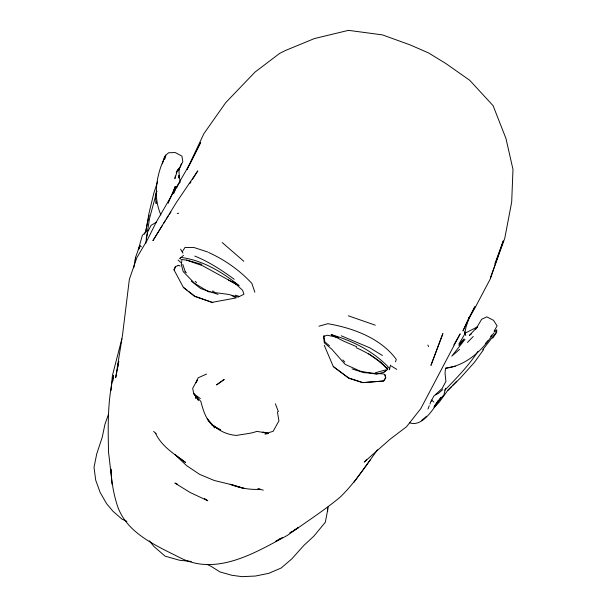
<?xml version="1.0" encoding="UTF-8"?>
<svg xmlns="http://www.w3.org/2000/svg" width="607" height="607" viewBox="0 0 607 607"><rect width="100%" height="100%" fill="white"/><g stroke="black" fill="none" stroke-linecap="round" stroke-linejoin="round"><path stroke-width="0.91" d="M496.754 329.745L496.701 332.325L492.763 338.152M195.758 397.168L195.537 398.435M135.338 261.078L135.566 257.315L139.178 247.299M110.99 390.711L112.378 375.672L121.878 338.789M135.315 260.661L135.566 257.315L133.768 267.831M387.539 367.766L387.395 369.602L384.072 372.121L376.651 374.253L360.156 371.127L345.125 364.344L331.657 349.063L324.358 342.917L323.432 336.453L327.325 335.231L338.16 337.553M156.295 201.721L156.098 203.595L155.354 195.317L156.781 191.122M352.06 368.927L363.707 372.645L383.465 373.92L384.937 374.769L385.544 377.835L383.389 381.006L362.963 382.63L348.729 377.926L333.326 366.643L324.267 345.3M112.94 380.953L113.585 375.338C107.424 400.643 107.97 426.736 108.547 452.526C110.823 469.036 111.385 485.782 116.225 501.83C123.942 532.111 154.588 544.805 179.793 557.59C216.38 576.544 255.319 552.696 287.422 535.359C304.995 522.802 323.228 511.109 339.92 497.361C354.609 483.286 365.566 466.093 377.539 449.787M178.807 177.274L179.012 175.575L180.173 181.485M178.731 177.995L179.194 174.346L178.769 168.276M181.857 260.615L181.311 264.584L183.223 271.625L194.415 283.158L208.254 291.694L228.695 294.433L238.043 297.127L243.915 294.281L242.618 290.321L233.953 282.27M206.759 564.305L210.933 566.232L219.954 571.923L231.791 575.269L242.041 576.65L255.426 576.043L268.772 573.319L281.162 568.015L291.732 558.956L303.895 545.389L313.834 536.171L325.329 522.248L328.379 506.306M145.71 243.544L147.509 232.276L151.128 225.288L156.659 222.109M146.006 230.379L148.973 213.353L153.905 192.844L157.615 181.645M390.513 365.088L389.444 369.762L389.201 368.009C373.813 351.392 352.728 340.755 331.164 334.647L343.289 340.975L356.696 346.741M117.986 365.915L115.671 377.774L122.584 334.54L129.352 279.379L136.81 257.755L147.547 239.56L156.401 221.836L190.393 163.078L200.659 142.425L187.077 169.399L203.891 133.654L225.69 102.674L254.97 72.134L279.698 53.378L285.404 50.51L314.403 38.567L348.501 30.35L382.44 34.887L409.884 44.804L428.512 52.908L445.842 63.515L469.75 80.329L493.081 105.648L505.957 138.479L512.976 169.391L511.693 201.994L504.736 238.414L490.304 278.014M118.342 364.094L118.699 362.273M147.357 232.913L146.264 238.521L146.598 241.632M175.355 176.068L174.862 178.61L177.692 169.664L176.22 172.752M148.328 218.899L145.839 230.766L144.481 234.181M148.715 217.071L149.094 215.25M118.722 361.377L117.371 367.766L118.744 361.438M178.602 169.027L178.276 170.521L182.798 161.712L181.933 156.128L175.309 152.569L168.693 152.736L165.749 155.172L164.482 157.092L162.456 163.86M445.515 388.283L443.854 395.074L438.732 400.195L434.119 406.675L438.14 400.582M138.297 249.705L142.395 235.258L147.66 230.44L149.557 218.292L156.887 191.19M139.155 248.938L139.951 246.26M395.506 361.848L396.318 359.39C380.718 338.205 353.031 327.985 327.803 323.706L318.971 326.209M469.317 317.195L466.13 326.657L464.643 333.622L464.765 331.809L465.759 335.481M164.626 159.345L165.499 156.841M469.34 316.877L462.944 330.944L474.818 306.74L468.771 318.516L474.864 308.151L490.441 278.628L503.279 240.896L494.887 263.726M108.418 414.482L104.981 424.141L102.264 437.146L96.672 454.127L94.024 467.36L95.709 480.175L100.147 492.421L106.582 503.673L112.925 511.215L121.977 519.122L126.901 521.36M181.364 163.761L178.731 170.681M168.154 203.277L175.271 186.395L172.6 194.164L176.394 187.047L173.731 193.542M475.744 329.206L481.639 319.297L486.837 316.862L493.537 320.321L497.103 325.891L494.166 330.982M427.988 408.981L429.278 405.719M429.923 404.087L431.539 400.005L433.891 402.069M177.009 187.366L178.655 183.693L180.158 182.487M174.126 269.956L175.749 266.526L178.655 265.342L180.112 266.048M175.506 266.276L173.905 269.637L183.466 287.574L194.506 296.337L212.154 302.354L236.244 297.893L232.071 295.723M431.205 401.28L433.709 396.28L442.146 388.427L445.91 381.439L445.022 373.047L445.546 368.237C466.29 365.718 482.77 350.163 493.582 333.22M453.793 344.981L460.174 333.842L420.848 408.549L406.515 426.744L389.869 439.4L364.177 462.086L366.765 459.484M162.365 225.493L152.918 240.668L176.432 202.389L197.799 170.855L192.434 179.482M163.852 223.103L165.347 220.705M166.341 219.104L168.329 215.91M189.999 183.405L190.97 181.834M182.259 251.73L185.014 247.428L194.187 247.573L207.693 251.988M477.884 351.461C468.657 365.778 456.608 377.971 444.855 390.195M490.661 336.582L491.7 335.003M384.937 374.769L385.862 377.873L383.753 380.999L362.455 382.63L348.714 378.252L333.903 367.007M436.205 404.474L440.948 397.593C434.756 406.622 423.147 427.632 409.702 422.798M169.361 214.347L170.962 212.048M451.494 386.606L447.549 390.658L439.392 401.978L434.104 407.532M483.521 349.738L474.446 362.311L460.265 378.146L447.549 390.658M353.835 482.406L370.566 459.499M482.717 349.822L496.01 332.59L496.048 330.185L494.06 332.128M485.6 343.266L488.074 340.527M476.867 327.514L469.401 335.375L471.464 333.865M467.466 342.439L473.248 336.475M452.807 385.255L456.752 381.204M442.822 389.504L438.391 393.397L435.462 394.8M421.478 420.681L426.584 416.205M183.504 255.35L179.771 258.582L180.605 257.406C201.941 259.986 221.35 271.519 237.876 284.683M459.605 349.374L451.805 356.142L464.97 339.45L458.96 345.497L464.036 338.911L458.816 344.177L465.357 333.061L477.648 326.763M384.072 372.121L386.234 370.475M476.298 327.772L477.694 326.824M290.95 532.385L298.462 527.582L293.689 530.48M280.176 538.705L275.403 541.603L282.422 537.476M289.714 532.9L292.096 531.451M206.585 374.049L198.155 377.804L196.114 382.736L197.51 379.428L192.677 388.397L193.762 393.693L198.428 400.309L194.043 393.791M385.976 369.83L375.43 372.736M180.78 259.864L181.652 259.523L187.191 260.213L201.835 264.394M178.026 265.532L178.655 265.342M177.221 213.573L178.64 213.239M445.652 368.221L455.349 366.196M265.001 434.149L268.408 433.512M191.304 561.46L179.551 560.253L165.104 556.171L153.837 546.383L149.307 540.791M212.397 291.102L214.195 291.368M196.888 397.039L200.841 401.455C203.277 410.681 206.137 420.545 214.028 426.615L211.858 424.748L220.743 430.006L214.028 426.615L207.283 418.906C213.93 428.208 225.273 434.916 236.844 435.409C243.498 433.99 250.433 433.793 256.844 431.372L267.239 433.057L273.112 431.342L278.939 420.901L277.407 411.819M258.65 488.984L260.304 489.288C250.008 489.955 239.78 488.142 230.228 484.257L244.219 488.483L231.707 484.75L214.354 480.516L199.695 474.408L186.622 465.645L174.953 454.62L185.567 462.458C174.33 454.089 161.553 446.357 155.475 433.117M263.203 432.457L268.195 433.444L262.99 431.994M341.248 335.785L369.875 347.841L382.395 355.497M257.823 488.832L263.286 490.153M235.167 295.177L238.794 296.246M186.44 260.115L202.609 265.737L238.498 285.442M210.204 291.755L200.682 288.568L191.251 281.117M211.934 292.339L217.996 294.365M348.297 315.792L375.255 325.162M195.758 296.535L212.882 302.688M332.021 335.003L338.031 337.469M205.606 499.318L207.791 500.752L190.279 492.573L174.862 483.066L177.297 484.113M194.748 256.055C208.952 261.792 221.965 270.274 234.241 279.296M356.18 347.674C367.819 352.993 379.633 359.526 387.767 369.633M208.527 252.429C224.856 259.91 239.727 270.236 251.897 283.484L254.841 292.21M228.467 280.055L236.791 284.524M391.265 365.991L396.781 369.375M233.042 281.686L239.241 285.73M204.438 498.559L206.767 500.092M368.646 353.76L382.334 363.676M193.906 393.89L200.371 398.571M183.322 287.232L186.941 290.047M188.382 291.17L194.9 296.224M329.487 345.793L324.859 341.9L323.888 335.572M222.192 242.55L243.824 261.291M178.079 260.054L180.825 262.505M379.944 361.954L386.856 368.328M153.654 431.41L156.166 433.823M185.044 271.519L186.402 272.824M195.219 281.329L196.577 282.642M342.864 359.943L344.761 362.053M140.293 245.6L141.332 246.867M180.583 249.113L182.965 253.149M427.859 345.049L428.663 346.567M160.893 214.961C152.478 195.674 156.629 173.42 165.749 155.172L165.787 156.007M275.358 403.792L278.385 411.66M182.76 264.341L185.317 271.868M214.074 426.387L214.408 427.935L214.043 426.114M111.225 472.861L110.952 469.128L112.007 484.196M327.56 508.772L327.636 511.602M442.852 333.668L431 365.232L442.852 333.668M224.104 379.55L216.653 384.823L224.104 379.55"/></g></svg>
